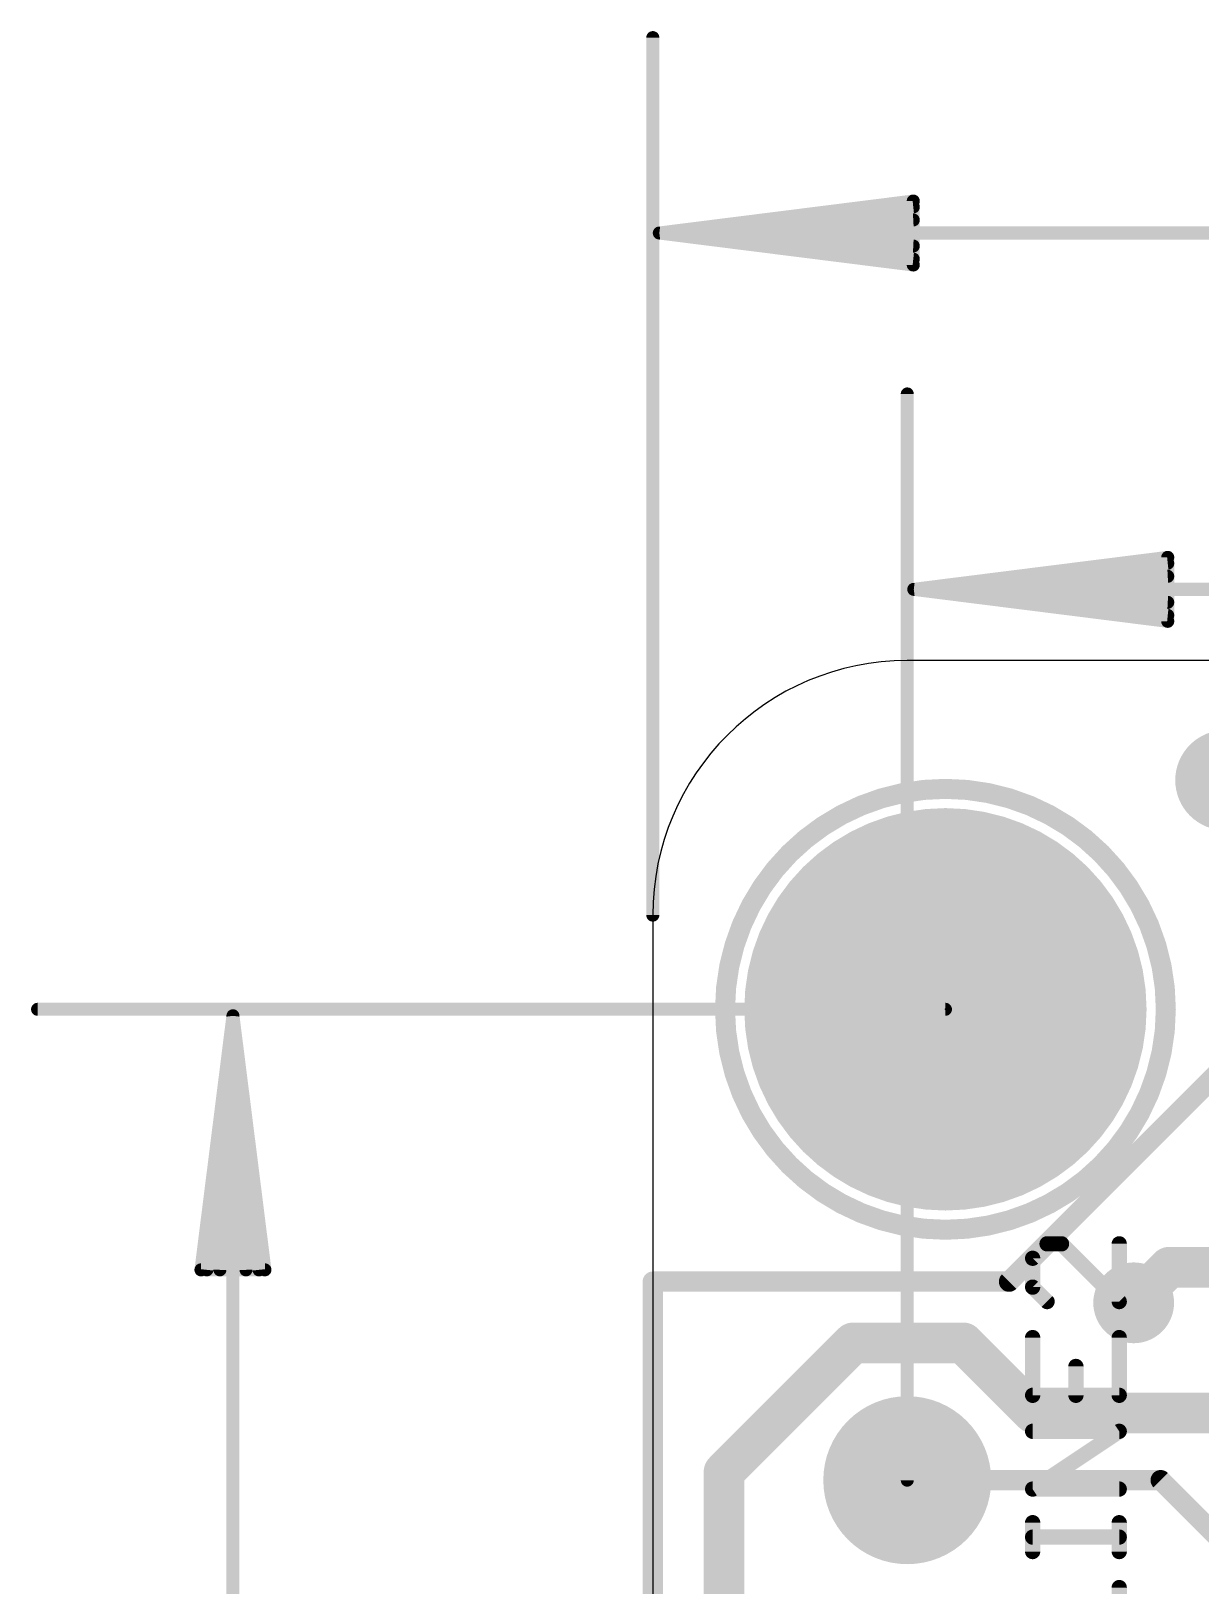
# Model space of a CAD drawing. Extents: x -6.5 to 37.6, y -9.6 to 64.3.
# Drawn here: x -6.21 to 5.47, y 48.47 to 63.99 of the extents above; entities that cross this region are included whole.
import ezdxf

# ---------------------------------------------------------------- set-up
doc = ezdxf.new("R2010")
doc.units = 0
for name, color, linetype in [('1', 12, 'CONTINUOUS'), ('16', 132, 'CONTINUOUS'), ('17', 110, 'CONTINUOUS'), ('18', 110, 'CONTINUOUS'), ('20', 53, 'CONTINUOUS'), ('21', 40, 'CONTINUOUS'), ('23', 53, 'CONTINUOUS'), ('51', 253, 'CONTINUOUS')]:
    doc.layers.add(name, color=color, linetype=linetype)

# ---------------------------------------------------------------- blocks, each defined once
blk = doc.blocks.new('PIE')
at = {"const_width": 0.5}
blk.add_lwpolyline([(0, -0.25, 1), (0, 0.25, 1), (0, -0.25)], format="xyb", dxfattribs=at)
blk = doc.blocks.new('RECT')
blk.add_solid([(-0.5, -0.5), (0.5, -0.5), (-0.5, 0.5), (0.5, 0.5)])
blk = doc.blocks.new('ROUNDP')
at = {"const_width": 0.5}
blk.add_lwpolyline([(0, -0.25, 1), (0, 0.25, 1), (0, -0.25)], format="xyb", dxfattribs=at)
blk = doc.blocks.new('ROUNDV')
at = {"const_width": 0.5}
blk.add_lwpolyline([(0, -0.25, 1), (0, 0.25, 1), (0, -0.25)], format="xyb", dxfattribs=at)

msp = doc.modelspace()

# ---------------------------------------------------------------- linework, layer by layer
at = {"layer": '1'}
for points, const_width in [([(5.1551, 51.655), (4.8, 51.2999)], 0.4064), ([(6.184, 51.655), (5.1551, 51.655)], 0.4064), ([(0.7112, 49.6111), (2, 50.8999)], 0.4064), ([(2, 50.8999), (3.1, 50.8999)], 0.4064), ([(3.1, 50.8999), (3.8, 50.1999)], 0.4064), ([(3.8, 50.1999), (6.5025, 50.1999)], 0.4064), ([(0.7112, 42.037), (0.7112, 49.6111)], 0.4064), ([(5.0699, 49.53), (2.54, 49.53)], 0.2032), ([(5.854, 48.7459), (5.0699, 49.53)], 0.2032)]:
    msp.add_lwpolyline(points, dxfattribs=dict(at, const_width=const_width))
for points, const_width in [([(5.1551, 51.7566, 1), (5.1551, 51.5534)], 0.2032), ([(5.2269, 51.5832, 1), (5.0833, 51.7268)], 0.2032), ([(4.7281, 51.3717, 1), (4.8718, 51.2281)], 0.2032), ([(2, 51.0015, 1), (2, 50.7983)], 0.2032), ([(2.0718, 50.8281, 1), (1.9282, 50.9717)], 0.2032), ([(3.1718, 50.9717, 1), (3.0282, 50.8281)], 0.2032), ([(3.1, 50.7983, 1), (3.1, 51.0015)], 0.2032), ([(3.8, 50.3015, 1), (3.8, 50.0983)], 0.2032), ([(3.7282, 50.1281, 1), (3.8718, 50.2717)], 0.2032), ([(0.8128, 49.6111, 1), (0.6096, 49.6111)], 0.2032), ([(0.6394, 49.6829, 1), (0.783, 49.5393)], 0.2032), ([(2.54, 49.5808, 1), (2.54, 49.4792)], 0.1016), ([(5.1058, 49.5659, 1), (5.034, 49.4941)], 0.1016), ([(5.0699, 49.4792, 1), (5.0699, 49.5808)], 0.1016)]:
    msp.add_lwpolyline(points, format="xyb", dxfattribs=dict(at, const_width=const_width))
at = {"layer": '16', "const_width": 0.2032}
for points in [[(7.112, 55.0672), (3.556, 51.5112)], [(3.556, 51.5112), (0, 51.5112)], [(0, 51.5112), (0, 41.18)]]:
    msp.add_lwpolyline(points, dxfattribs=at)
at = {"layer": '16', "const_width": 0.1016}
for points in [[(0, 51.562, 1), (0, 51.4604)], [(0.0508, 51.5112, 1), (-0.0508, 51.5112)], [(3.5201, 51.5471, 1), (3.5919, 51.4753)], [(3.556, 51.4604, 1), (3.556, 51.562)]]:
    msp.add_lwpolyline(points, format="xyb", dxfattribs=at)
at = {"layer": '20'}
for p, q in [((25.0952, 57.709), (2.54, 57.709)), ((0, 55.169), (0, 2.54))]:
    msp.add_line(p, q, dxfattribs=at)
msp.add_arc((2.54, 55.169), 2.54, 90, 180, dxfattribs=at)
at = {"layer": '21'}
for points, const_width in [([(2.921, 52.029, 1), (2.921, 56.429, 1), (2.921, 52.029)], 0.2), ([(3.9355, 51.9268, 1), (3.9355, 51.8506)], 0.0762), ([(3.9625, 51.8617, 1), (3.9086, 51.9156)], 0.0762), ([(4.1065, 51.9156, 1), (4.0526, 51.8617)], 0.0762), ([(4.0796, 51.8506, 1), (4.0796, 51.9268)], 0.0762), ([(4.6939, 51.8887, 1), (4.6177, 51.8887)], 0.0762), ([(3.8296, 51.7446, 1), (3.7534, 51.7446)], 0.0762), ([(3.7645, 51.7715, 1), (3.8184, 51.7177)], 0.0762), ([(3.8184, 51.4834, 1), (3.7645, 51.4295)], 0.0762), ([(3.7534, 51.4565, 1), (3.8296, 51.4565)], 0.0762), ([(3.9086, 51.2855, 1), (3.9625, 51.3394)], 0.0762), ([(4.6289, 51.2855, 1), (4.6827, 51.3394)], 0.0762), ([(4.6177, 51.3124, 1), (4.6939, 51.3124)], 0.0762), ([(3.8296, 50.9531, 1), (3.7534, 50.9531)], 0.0762), ([(4.6939, 50.9531, 1), (4.6177, 50.9531)], 0.0762), ([(4.2617, 50.665, 1), (4.1855, 50.665)], 0.0762), ([(3.7915, 50.415, 1), (3.7915, 50.3388)], 0.0762), ([(4.6558, 50.3388, 1), (4.6558, 50.415)], 0.0762), ([(3.7534, 50.3769, 1), (3.8296, 50.3769)], 0.0762), ([(4.1855, 50.3769, 1), (4.2617, 50.3769)], 0.0762), ([(4.6177, 50.3769, 1), (4.6939, 50.3769)], 0.0762), ([(3.7915, 50.0557, 1), (3.7915, 49.9795)], 0.0762), ([(4.6769, 49.9859, 1), (4.6347, 50.0493)], 0.0762), ([(4.6558, 49.9795, 1), (4.6558, 50.0557)], 0.0762), ([(3.7703, 49.4731, 1), (3.8126, 49.4097)], 0.0762), ([(3.7915, 49.4795, 1), (3.7915, 49.4033)], 0.0762), ([(4.6558, 49.4033, 1), (4.6558, 49.4795)], 0.0762), ([(3.8296, 49.1058, 1), (3.7534, 49.1058)], 0.0762), ([(3.7915, 48.9999, 1), (3.7915, 48.9237)], 0.0762), ([(4.6939, 49.1058, 1), (4.6177, 49.1058)], 0.0762), ([(4.6558, 48.9237, 1), (4.6558, 48.9999)], 0.0762), ([(3.7534, 48.8177, 1), (3.8296, 48.8177)], 0.0762), ([(4.6177, 48.8177, 1), (4.6939, 48.8177)], 0.0762), ([(4.6939, 48.4584, 1), (4.6177, 48.4584)], 0.0762)]:
    msp.add_lwpolyline(points, format="xyb", dxfattribs=dict(at, const_width=const_width))
at = {"layer": '21', "const_width": 0.1524}
for points in [[(3.9355, 51.8887), (3.7915, 51.7446)], [(4.0796, 51.8887), (3.9355, 51.8887)], [(4.6558, 51.3124), (4.0796, 51.8887)], [(4.6558, 51.8887), (4.6558, 51.3124)], [(3.7915, 51.7446), (3.7915, 51.4565)], [(3.7915, 51.4565), (3.9355, 51.3124)], [(3.7915, 50.9531), (3.7915, 50.3769)], [(4.6558, 50.3769), (4.6558, 50.9531)], [(4.2236, 50.3769), (4.2236, 50.665)], [(3.7915, 50.3769), (4.6558, 50.3769)], [(3.7915, 49.4414), (4.6558, 50.0176)], [(4.6558, 50.0176), (3.7915, 50.0176)], [(4.6558, 49.4414), (3.7915, 49.4414)], [(3.7915, 48.8177), (3.7915, 49.1058)], [(4.6558, 48.9618), (3.7915, 48.9618)], [(4.6558, 48.8177), (4.6558, 49.1058)], [(4.6558, 47.8822), (4.6558, 48.4584)]]:
    msp.add_lwpolyline(points, dxfattribs=at)
at = {"layer": '23'}
msp.add_point((2.921, 54.229), dxfattribs=at)
at = {"layer": '51'}
for points, const_width in [([(0, 55.169), (0, 63.926)], 0.13), ([(0.065, 61.976), (2.6, 62.2952)], 0.13), ([(0.065, 61.976), (2.6, 62.236)], 0.13), ([(2.6, 62.2952), (2.6, 61.6568)], 0.13), ([(0.065, 61.976), (2.6, 62.106)], 0.13), ([(0.065, 61.976), (27.5702, 61.976)], 0.13), ([(2.6, 61.6568), (0.065, 61.976)], 0.13), ([(2.6, 61.846), (0.065, 61.976)], 0.13), ([(2.6, 61.716), (0.065, 61.976)], 0.13), ([(2.54, 49.53), (2.54, 60.37)], 0.13), ([(2.605, 58.42), (5.14, 58.7392)], 0.13), ([(2.605, 58.42), (5.14, 58.68)], 0.13), ([(5.14, 58.7392), (5.14, 58.1008)], 0.13), ([(2.605, 58.42), (5.14, 58.55)], 0.13), ([(2.605, 58.42), (25.335, 58.42)], 0.13), ([(5.14, 58.1008), (2.605, 58.42)], 0.13), ([(5.14, 58.29), (2.605, 58.42)], 0.13), ([(5.14, 58.16), (2.605, 58.42)], 0.13), ([(2.921, 54.229), (-6.141, 54.229)], 0.13), ([(-4.191, 54.164), (-4.5102, 51.629)], 0.13), ([(-4.191, 54.164), (-4.451, 51.629)], 0.13), ([(-4.191, 54.164), (-4.321, 51.629)], 0.13), ([(-4.191, 3.875), (-4.191, 54.164)], 0.13), ([(-3.8718, 51.629), (-4.191, 54.164)], 0.13), ([(-4.061, 51.629), (-4.191, 54.164)], 0.13), ([(-3.931, 51.629), (-4.191, 54.164)], 0.13), ([(-4.5102, 51.629), (-3.8718, 51.629)], 0.13), ([(3.175, 50.8), (1.905, 50.8)], 0.2032)]:
    msp.add_lwpolyline(points, dxfattribs=dict(at, const_width=const_width))
for points, const_width in [([(0.0325, 63.926, 1), (-0.0325, 63.926)], 0.065), ([(2.6325, 62.2952, 1), (2.5675, 62.2952)], 0.065), ([(2.6041, 62.263, 1), (2.5959, 62.3275)], 0.065), ([(2.6033, 62.2037, 1), (2.5967, 62.2683)], 0.065), ([(2.6017, 62.0735, 1), (2.5983, 62.1385)], 0.065), ([(0.065, 62.0085, 1), (0.065, 61.9435)], 0.065), ([(0.0691, 62.0082, 1), (0.0609, 61.9438)], 0.065), ([(0.0633, 62.0085, 1), (0.0667, 61.9435)], 0.065), ([(0.0667, 62.0085, 1), (0.0633, 61.9435)], 0.065), ([(0.0683, 62.0083, 1), (0.0617, 61.9437)], 0.065), ([(0.0617, 62.0083, 1), (0.0683, 61.9437)], 0.065), ([(0.0609, 62.0082, 1), (0.0691, 61.9438)], 0.065), ([(2.5983, 61.8135, 1), (2.6017, 61.8785)], 0.065), ([(2.5967, 61.6837, 1), (2.6033, 61.7483)], 0.065), ([(2.5675, 61.6568, 1), (2.6325, 61.6568)], 0.065), ([(2.5959, 61.6245, 1), (2.6041, 61.689)], 0.065), ([(2.5725, 60.37, 1), (2.5075, 60.37)], 0.065), ([(5.1725, 58.7392, 1), (5.1075, 58.7392)], 0.065), ([(5.1441, 58.707, 1), (5.1359, 58.7715)], 0.065), ([(5.1433, 58.6477, 1), (5.1367, 58.7123)], 0.065), ([(5.1417, 58.5175, 1), (5.1383, 58.5825)], 0.065), ([(2.605, 58.4525, 1), (2.605, 58.3875)], 0.065), ([(2.6091, 58.4522, 1), (2.6009, 58.3878)], 0.065), ([(2.6033, 58.4525, 1), (2.6067, 58.3875)], 0.065), ([(2.6067, 58.4525, 1), (2.6033, 58.3875)], 0.065), ([(2.6083, 58.4523, 1), (2.6017, 58.3877)], 0.065), ([(2.6017, 58.4523, 1), (2.6083, 58.3877)], 0.065), ([(2.6009, 58.4522, 1), (2.6091, 58.3878)], 0.065), ([(5.1383, 58.2575, 1), (5.1417, 58.3225)], 0.065), ([(5.1367, 58.1277, 1), (5.1433, 58.1923)], 0.065), ([(5.1075, 58.1008, 1), (5.1725, 58.1008)], 0.065), ([(5.1359, 58.0685, 1), (5.1441, 58.133)], 0.065), ([(-0.0325, 55.169, 1), (0.0325, 55.169)], 0.065), ([(-6.141, 54.2615, 1), (-6.141, 54.1965)], 0.065), ([(-4.1585, 54.164, 1), (-4.2235, 54.164)], 0.065), ([(-4.1588, 54.1681, 1), (-4.2232, 54.1599)], 0.065), ([(-4.1585, 54.1623, 1), (-4.2235, 54.1657)], 0.065), ([(-4.1585, 54.1657, 1), (-4.2235, 54.1623)], 0.065), ([(-4.1587, 54.1673, 1), (-4.2233, 54.1607)], 0.065), ([(-4.1587, 54.1607, 1), (-4.2233, 54.1673)], 0.065), ([(-4.1588, 54.1599, 1), (-4.2232, 54.1681)], 0.065), ([(2.921, 54.1965, 1), (2.921, 54.2615)], 0.065), ([(-4.5102, 51.6615, 1), (-4.5102, 51.5965)], 0.065), ([(-3.8718, 51.5965, 1), (-3.8718, 51.6615)], 0.065), ([(-4.5425, 51.6331, 1), (-4.478, 51.6249)], 0.065), ([(-4.4833, 51.6323, 1), (-4.4187, 51.6257)], 0.065), ([(-4.3535, 51.6307, 1), (-4.2885, 51.6273)], 0.065), ([(-4.0935, 51.6273, 1), (-4.0285, 51.6307)], 0.065), ([(-3.9633, 51.6257, 1), (-3.8987, 51.6323)], 0.065), ([(-3.904, 51.6249, 1), (-3.8395, 51.6331)], 0.065), ([(1.905, 50.8508, 1), (1.905, 50.7492)], 0.1016), ([(3.175, 50.7492, 1), (3.175, 50.8508)], 0.1016), ([(2.5075, 49.53, 1), (2.5725, 49.53)], 0.065)]:
    msp.add_lwpolyline(points, format="xyb", dxfattribs=dict(at, const_width=const_width))

# ---------------------------------------------------------------- block references
at = {"layer": '1'}
msp.add_blockref('PIE', (5.715, 56.515), dxfattribs=at)
at = {"layer": '17'}
for p, xscale, yscale in [((2.921, 54.229), 4.016, 4.016), ((2.921, 54.229), 4.016, 4.016), ((2.54, 49.53), 1.6764, 1.6764), ((2.54, 49.53), 1.6764, 1.6764)]:
    msp.add_blockref('ROUNDP', p, dxfattribs=dict(at, xscale=xscale, yscale=yscale))
at = {"layer": '18', "xscale": 0.8064, "yscale": 0.8064}
msp.add_blockref('ROUNDV', (4.8, 51.2999), dxfattribs=at)
msp.add_blockref('ROUNDV', (4.8, 51.2999), dxfattribs=at)
at = {"layer": '51', "xscale": 0.508, "yscale": 0.508, "rotation": 270}
msp.add_blockref('RECT', (2.54, 49.53), dxfattribs=at)

doc.saveas('drawing.dxf')
